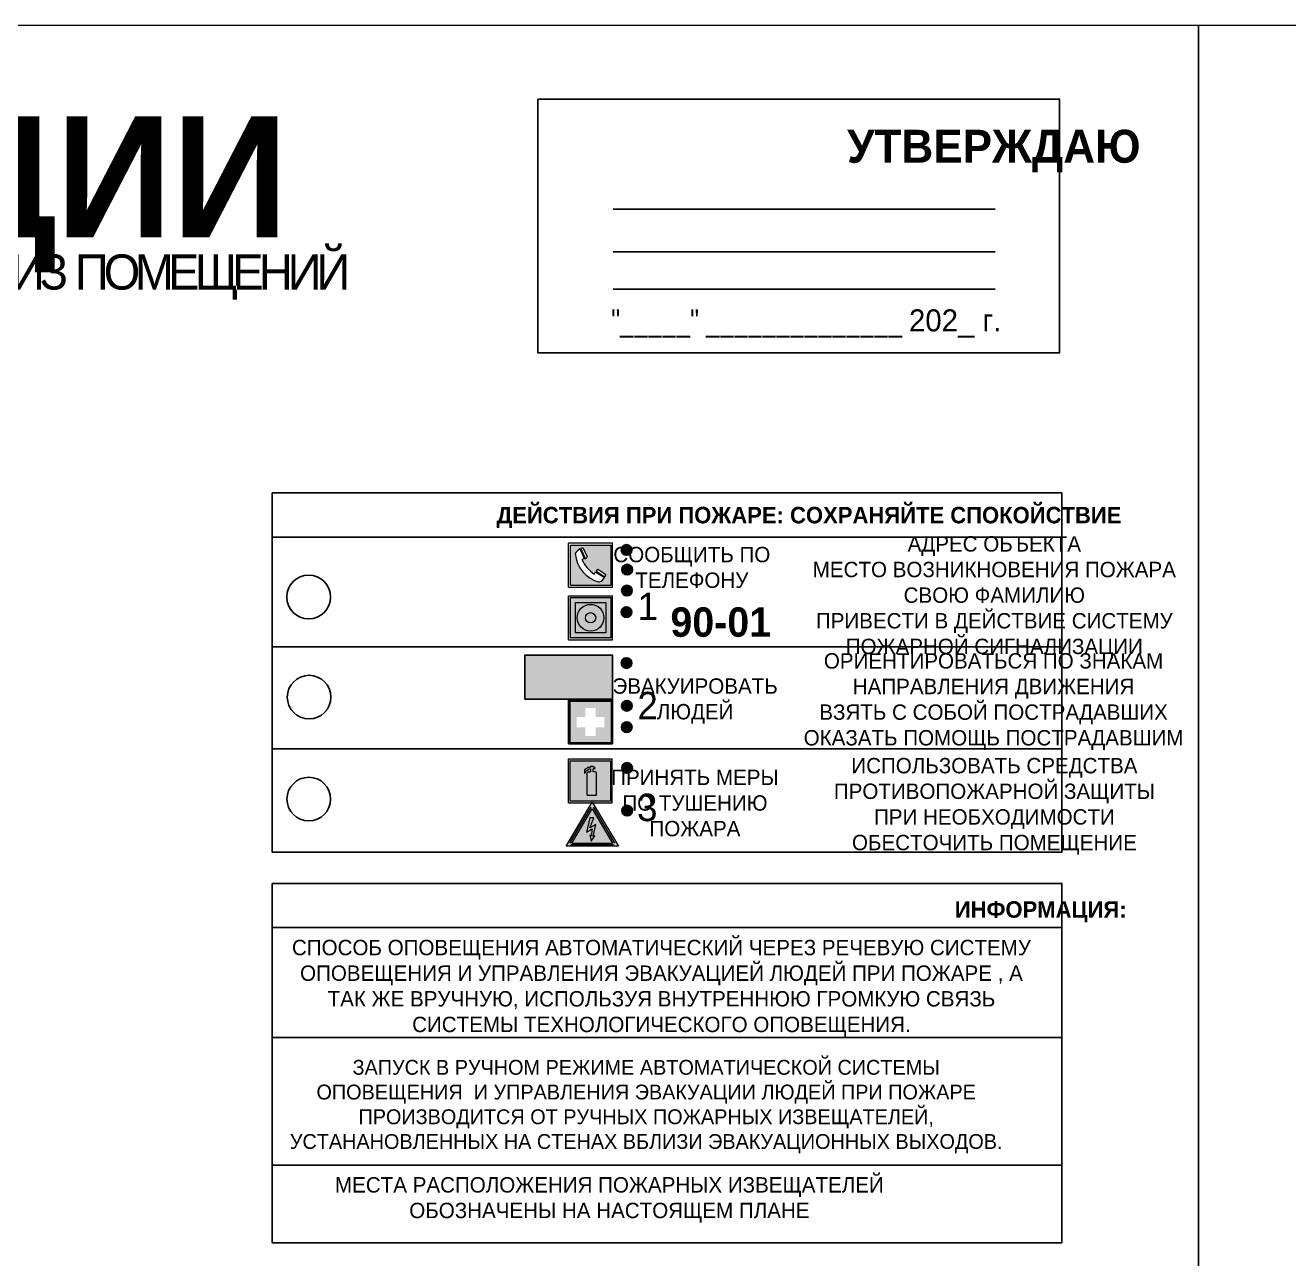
# Model space of a CAD drawing. Header units: millimetres. Extents: x 13810 to 67229, y 12374 to 21950.
# Drawn here: x 40125.1 to 40355.2, y 15509.8 to 15734.5 of the extents above; entities that cross this region are included whole.
import ezdxf

# ---------------------------------------------------------------- set-up
doc = ezdxf.new("R2010")
doc.units = ezdxf.units.MM
doc.styles.add('обычный', font='arial.ttf')

# ---------------------------------------------------------------- blocks, each defined once
blk = doc.blocks.new('A$C3E6D3DDE')
at = {"lineweight": 5}
h = blk.add_hatch(color=40, dxfattribs=at)
h.paths.add_polyline_path([(24.1, 1.45), (16.46, -11.35), (31.74, -11.35)])
h.paths.add_polyline_path([(24.09, -0.46), (30.03, -10.41), (18.14, -10.41)], flags=16)
h.paths.add_polyline_path([(24.54, -3.08), (23.41, -6.02), (25.13, -5.01), (24.33, -8.5), (24.82, -8.27), (23.79, -9.86), (23.4, -8.04), (23.8, -8.43), (24.04, -6.29), (22.39, -7.25), (23.44, -3.08)], flags=0)
h = blk.add_hatch(color=256, dxfattribs=at)
h.paths.add_polyline_path([(24.37, 0.03, 0.567511), (23.82, 0.03), (17.59, -10.4, 0.582454), (17.86, -10.88), (30.32, -10.88, 0.582149), (30.6, -10.4)])
h.paths.add_polyline_path([(24.09, -0.46), (18.14, -10.41), (30.03, -10.41)], flags=16)
h.paths.add_polyline_path([(24.54, -3.08), (23.41, -6.02), (25.13, -5.01), (24.33, -8.5), (24.82, -8.27), (23.79, -9.86), (23.4, -8.04), (23.8, -8.43), (24.04, -6.29), (22.39, -7.25), (23.44, -3.08)], flags=0)
h = blk.add_hatch(color=40, dxfattribs=at)
h.paths.add_polyline_path([(24.09, -0.46), (18.14, -10.41), (30.03, -10.41)])
h.paths.add_polyline_path([(24.82, -8.27), (23.79, -9.86), (23.4, -8.04), (23.8, -8.43), (24.04, -6.29), (22.39, -7.25), (23.44, -3.08), (24.54, -3.08), (23.41, -6.02), (25.13, -5.01), (24.33, -8.5)], flags=16)
at = {"color": 40, "lineweight": 5}
for p, q in [((16.46, -11.35), (24.1, 1.45)), ((24.1, 1.45), (31.74, -11.35))]:
    blk.add_line(p, q, dxfattribs=at)
at = {"lineweight": 5}
for p, q in [((17.59, -10.4), (23.82, 0.03)), ((24.37, 0.03), (30.6, -10.4)), ((18.14, -10.41), (24.09, -0.46)), ((23.44, -3.08), (22.39, -7.25)), ((23.41, -6.02), (24.54, -3.08)), ((24.54, -3.08), (23.44, -3.08)), ((24.09, -0.46), (30.03, -10.41)), ((22.39, -7.25), (24.04, -6.29)), ((25.13, -5.01), (23.41, -6.02)), ((24.04, -6.29), (23.8, -8.43)), ((24.33, -8.5), (25.13, -5.01)), ((17.86, -10.88), (30.32, -10.88)), ((18.14, -10.41), (30.03, -10.41)), ((23.8, -8.43), (23.4, -8.04)), ((23.4, -8.04), (23.79, -9.86)), ((23.79, -9.86), (24.82, -8.27)), ((24.82, -8.27), (24.33, -8.5))]:
    blk.add_line(p, q, dxfattribs=at)
at = {"color": 50, "lineweight": 5}
blk.add_line((31.74, -11.35), (16.46, -11.35), dxfattribs=at)
blk = doc.blocks.new('A$C456E1F9C')
at = {"lineweight": 5}
h = blk.add_hatch(color=242, dxfattribs=at)
h.paths.add_polyline_path([(0.51, -1.47), (0.51, -13.26), (12.29, -13.26), (12.29, -1.47)])
h.paths.add_polyline_path([(5.42, -4.95, -0.254479), (4.78, -5.4), (3.52, -2.53, -0.209735), (4.23, -2.4)], flags=16)
h.paths.add_polyline_path([(8.53, -8.6), (10.87, -10.17), (10.54, -10.76), (8.03, -9.13, -0.192251)], flags=16)
h.paths.add_polyline_path([(4.61, -5.49, 0.005518), (3.87, -5.72, 0.128647), (7.49, -10.01, 0.00809), (7.83, -9.33), (10.47, -10.97, -0.16736), (8.99, -12.25, -0.327862), (1.95, -3.95, -0.166952), (3.36, -2.62)], flags=16)
at = {"color": 242, "lineweight": 5}
for p, q in [((0, -13.77), (0, -0.97)), ((12.8, -0.97), (0, -0.97)), ((4.61, -5.49), (3.36, -2.62)), ((3.52, -2.53), (4.78, -5.4)), ((4.23, -2.4), (5.42, -4.95)), ((12.8, -13.77), (12.8, -0.97)), ((7.83, -9.33), (10.47, -10.97)), ((8.03, -9.13), (10.54, -10.76)), ((10.81, -10.12), (8.53, -8.6)), ((10.54, -10.76), (10.8, -10.3)), ((10.8, -10.3), (10.81, -10.12)), ((0, -13.77), (12.8, -13.77))]:
    blk.add_line(p, q, dxfattribs=at)
blk.add_lwpolyline([(0.51, -1.47), (12.29, -1.47), (12.29, -13.26), (0.51, -13.26)], close=True, dxfattribs=at)
for centre, radius, start, end in [((4.59, -5.34), 2.99, 114.2845, 152.1974), ((4.02, -3.27), 0.891, 76.3284, 123.7092), ((11.12, -3.31), 9.19, 183.9915, 256.6009), ((14.98, -39.1), 35.17, 107.1487, 108.4135), ((13.86, -0.94), 11.08, 205.5536, 234.8762), ((4.68, -4.59), 0.824, 276.9621, 334.0723), ((-13.31, 0.8), 23.44, 332.5487, 334.4027), ((8.94, -9.5), 0.989, 114.4092, 157.9388), ((7.87, -9.46), 3, 291.9291, 329.9329)]:
    blk.add_arc(centre, radius, start, end, dxfattribs=at)
blk = doc.blocks.new('A$C54414219')
at = {"true_color": 0xffffff}
h = blk.add_hatch(color=7, dxfattribs=at)
h.paths.add_polyline_path([(2.39, -9.45), (2.39, -18.3), (11.23, -18.3), (11.23, -9.45)], flags=0)
h.paths.add_polyline_path([(10.71, -13.87, -1), (2.92, -13.87, -1)], flags=0)
h.paths.add_polyline_path([(8.3, -13.87, -1), (5.33, -13.87, -1)], flags=0)
h.paths.add_polyline_path([(0.41, -7.47), (0.41, -20.27), (13.21, -20.27), (13.21, -7.47)])
h.paths.add_polyline_path([(0.92, -19.77), (12.71, -19.77), (12.71, -7.98), (0.92, -7.98)], flags=16)
h.paths.add_polyline_path([(11.23, -9.45), (11.23, -18.3), (2.39, -18.3), (2.39, -9.45)], flags=0)
at = {"lineweight": 5}
h = blk.add_hatch(color=242, dxfattribs=at)
h.paths.add_polyline_path([(12.71, -7.98), (0.92, -7.98), (0.92, -19.77), (12.71, -19.77)])
h.paths.add_polyline_path([(11.23, -18.3), (2.39, -18.3), (2.39, -9.45), (11.23, -9.45)], flags=16)
h.paths.add_polyline_path([(10.71, -13.87, -1), (2.92, -13.87, -1)], flags=0)
h.paths.add_polyline_path([(8.3, -13.87, -1), (5.33, -13.87, -1)], flags=0)
at = {"true_color": 0xffffff}
h = blk.add_hatch(color=7, dxfattribs=at)
h.paths.add_polyline_path([(2.39, -9.45), (2.39, -18.3), (11.23, -18.3), (11.23, -9.45)])
h.paths.add_polyline_path([(10.71, -13.87, -1), (2.92, -13.87, -1)], flags=16)
h.paths.add_polyline_path([(8.3, -13.87, -1), (5.33, -13.87, -1)], flags=0)
at = {"lineweight": 5}
h = blk.add_hatch(color=242, dxfattribs=at)
h.paths.add_polyline_path([(2.92, -13.87, 1), (10.71, -13.87, 1)])
h.paths.add_polyline_path([(8.3, -13.87, -1), (5.33, -13.87, -1)], flags=16)
at = {"color": 242, "lineweight": 5}
for p, q in [((0.41, -20.27), (0.41, -7.47)), ((0.41, -7.47), (13.21, -7.47)), ((0.41, -7.47), (13.21, -7.47)), ((13.21, -20.27), (13.21, -7.47)), ((0.41, -20.27), (13.21, -20.27))]:
    blk.add_line(p, q, dxfattribs=at)
for points in [[(0.92, -7.98), (12.71, -7.98), (12.71, -19.77), (0.92, -19.77)], [(2.39, -9.45), (11.23, -9.45), (11.23, -18.3), (2.39, -18.3)]]:
    blk.add_lwpolyline(points, close=True, dxfattribs=at)
for radius in [3.89, 1.49]:
    blk.add_circle((6.81, -13.87), radius, dxfattribs=at)
blk = doc.blocks.new('A$C32E8229D')
at = {"true_color": 0xffffff}
blk.add_hatch(color=7, dxfattribs=at).paths.add_polyline_path([(0, 0), (0, -8), (16, -8), (16, 0)])
h = blk.add_hatch(color=126)
h.paths.add_polyline_path([(0.2, -0.2), (15.8, -0.2), (15.8, -7.8), (0.2, -7.8)])
h.paths.add_polyline_path([(13.49, -2.05), (12.08, -2.05), (11.37, -2.63, 0.162397), (11.29, -2.84), (11.29, -3.63), (10.35, -3.63), (10.35, -4.05), (11.68, -4.05), (11.68, -3.48), (12.26, -4.28), (11.29, -5.1), (11.29, -6.78), (11.85, -6.78), (11.85, -5.44), (12.8, -4.64), (12.8, -5.94), (14.46, -5.94), (14.46, -5.39), (13.45, -5.39), (13.45, -3.97), (12.46, -2.59), (13.15, -2.59), (13.69, -3.34), (14.18, -3)], flags=16)
h.paths.add_polyline_path([(10.74, -1.82, 1), (11.8, -1.82, 1)], flags=16)
h.paths.add_polyline_path([(9.39, -3.59), (5.99, -3.59), (6.56, -3.03), (5.91, -3.03), (5.1, -3.83), (5.91, -4.64), (6.56, -4.64), (5.99, -4.09), (9.39, -4.09)], flags=16)
h.paths.add_polyline_path([(4.29, -1.08), (1.72, -1.08), (1.72, -6.6), (4.29, -6.6)], flags=16)
at = {"color": 126}
blk.add_lwpolyline([(16, -8), (0, -8), (0, 0), (16, 0)], close=True, dxfattribs=at)
blk = doc.blocks.new('A$C18900ED3')
h = blk.add_hatch(color=126)
h.paths.add_polyline_path([(-0.18, -0.18), (-7.02, -0.18), (-7.02, -7.02), (-0.18, -7.02)])
h.paths.add_polyline_path([(-5.89, -4.46), (-5.89, -2.77), (-4.46, -2.77), (-4.46, -1.31), (-2.77, -1.31), (-2.77, -2.77), (-1.33, -2.77), (-1.33, -4.46), (-2.77, -4.46), (-2.77, -5.89), (-4.46, -5.89), (-4.46, -4.46)], flags=16)
at = {"color": 126}
for p, q in [((-7.2, 0), (-7.2, -7.2)), ((0, 0), (-7.2, 0)), ((0, -7.2), (0, 0)), ((-7.02, -7.02), (-7.02, -0.18)), ((-7.02, -0.18), (-0.18, -0.18)), ((-0.18, -0.18), (-0.18, -7.02)), ((-7.2, -7.2), (0, -7.2)), ((-0.18, -7.02), (-7.02, -7.02))]:
    blk.add_line(p, q, dxfattribs=at)
blk = doc.blocks.new('A$C3AD82952')
at = {"true_color": 0xf5f5ff}
h = blk.add_hatch(color=7, dxfattribs=at)
h.dxf.hatch_style = 1
h.paths.add_polyline_path([(8.21, 8.73, 0.414214), (7.89, 9.05), (7.22, 9.05), (7.22, 9.92), (7.59, 9.92, 1), (7.57, 10.36), (7.22, 10.36), (7.22, 10.6), (6.43, 10.6), (6.43, 10.36), (6.01, 10.36), (4.74, 9.59), (4.74, 8.69), (4.98, 8.73), (4.98, 9.26), (6.12, 9.91), (6.43, 9.91), (6.43, 9.05), (5.76, 9.05, 0.414214), (5.44, 8.73), (5.44, 2.2), (8.21, 2.2)], flags=0)
h.paths.add_polyline_path([(12.8, 12.8), (0, 12.8), (0, 0), (12.8, 0)])
h.paths.add_polyline_path([(0.51, 12.29), (12.29, 12.29), (12.29, 0.51), (0.51, 0.51)], flags=16)
h.paths.add_polyline_path([(4.74, 9.59), (6.01, 10.36), (6.43, 10.36), (6.43, 10.6), (7.22, 10.6), (7.22, 10.36), (7.59, 10.36, -0.94586), (7.59, 9.92), (7.22, 9.92), (7.22, 9.05), (7.89, 9.05, -0.414214), (8.21, 8.73), (8.21, 2.2), (5.44, 2.2), (5.44, 8.73, -0.414214), (5.76, 9.05), (6.43, 9.05), (6.43, 9.91), (6.12, 9.91), (4.98, 9.26), (4.98, 8.73), (4.74, 8.69)], flags=0)
h = blk.add_hatch(color=242)
h.dxf.hatch_style = 1
h.paths.add_polyline_path([(12.29, 12.29), (0.51, 12.29), (0.51, 0.51), (12.29, 0.51)])
h.paths.add_polyline_path([(4.74, 8.69), (4.74, 9.59), (6.01, 10.36), (6.43, 10.36), (6.43, 10.6), (7.22, 10.6), (7.22, 10.36), (7.59, 10.36, -0.94586), (7.59, 9.92), (7.22, 9.92), (7.22, 9.05), (7.89, 9.05, -0.414214), (8.21, 8.73), (8.21, 2.2), (5.44, 2.2), (5.44, 8.73, -0.414214), (5.76, 9.05), (6.43, 9.05), (6.43, 9.91), (6.12, 9.91), (4.98, 9.26), (4.98, 8.73)], flags=16)
h = blk.add_hatch(color=7, dxfattribs=at)
h.dxf.hatch_style = 1
h.paths.add_polyline_path([(8.21, 8.73, 0.414214), (7.89, 9.05), (7.22, 9.05), (7.22, 9.92), (7.59, 9.92, 1), (7.57, 10.36), (7.22, 10.36), (7.22, 10.6), (6.43, 10.6), (6.43, 10.36), (6.01, 10.36), (4.74, 9.59), (4.74, 8.69), (4.98, 8.73), (4.98, 9.26), (6.12, 9.91), (6.43, 9.91), (6.43, 9.05), (5.76, 9.05, 0.414214), (5.44, 8.73), (5.44, 2.2), (8.21, 2.2)])
at = {"color": 242, "lineweight": 5}
for p, q in [((0, 0), (0, 12.8)), ((0, 12.8), (12.8, 12.8)), ((12.8, 0), (12.8, 12.8)), ((6.01, 10.36), (4.74, 9.59)), ((4.74, 9.59), (4.74, 8.69)), ((4.74, 8.69), (4.98, 8.73)), ((4.98, 9.26), (6.12, 9.91)), ((4.98, 8.73), (4.98, 9.26)), ((5.44, 2.2), (5.44, 8.73)), ((5.76, 9.05), (6.43, 9.05)), ((6.01, 10.36), (6.43, 10.36)), ((6.12, 9.91), (6.43, 9.91)), ((7.22, 10.6), (6.43, 10.6)), ((6.43, 10.6), (6.43, 10.36)), ((6.43, 9.91), (6.43, 9.05)), ((7.22, 10.36), (7.22, 10.6)), ((7.59, 10.36), (7.22, 10.36)), ((7.22, 9.05), (7.22, 9.92)), ((7.59, 9.92), (7.22, 9.92)), ((7.89, 9.05), (7.22, 9.05)), ((8.21, 2.2), (8.21, 8.73)), ((0, 0), (12.8, 0)), ((5.44, 2.2), (8.21, 2.2))]:
    blk.add_line(p, q, dxfattribs=at)
blk.add_lwpolyline([(0.51, 12.29), (12.29, 12.29), (12.29, 0.51), (0.51, 0.51)], close=True, dxfattribs=at)
for centre, radius, start, end in [((5.76, 8.73), 0.32, 90, 180), ((7.58, 10.14), 0.223, 273.1875, 86.8125), ((7.89, 8.73), 0.32, 0, 90)]:
    blk.add_arc(centre, radius, start, end, dxfattribs=at)

msp = doc.modelspace()

# ---------------------------------------------------------------- hatches: boundary and pattern name
at = {"lineweight": 0}
h = msp.add_hatch(color=256, dxfattribs=at)
h.dxf.hatch_style = 1
h.paths.add_polyline_path([(40233.65, 15638.91, 1), (40235.58, 15638.91, 1)])
h = msp.add_hatch(color=256, dxfattribs=at)
h.dxf.hatch_style = 1
h.paths.add_polyline_path([(40233.75, 15635.33, 1), (40235.68, 15635.33, 1)])
h = msp.add_hatch(color=256, dxfattribs=at)
h.dxf.hatch_style = 1
h.paths.add_polyline_path([(40233.71, 15631.51, 1), (40235.65, 15631.51, 1)])
h = msp.add_hatch(color=256, dxfattribs=at)
h.dxf.hatch_style = 1
h.paths.add_polyline_path([(40233.63, 15627.59, 1), (40235.56, 15627.59, 1)])
h = msp.add_hatch(color=256, dxfattribs=at)
h.dxf.hatch_style = 1
h.paths.add_polyline_path([(40233.64, 15618.32, 1), (40235.57, 15618.32, 1)])
h = msp.add_hatch(color=256, dxfattribs=at)
h.dxf.hatch_style = 1
h.paths.add_polyline_path([(40233.68, 15610.54, 1), (40235.62, 15610.54, 1)])
h = msp.add_hatch(color=256, dxfattribs=at)
h.dxf.hatch_style = 1
h.paths.add_polyline_path([(40233.68, 15606.64, 1), (40235.61, 15606.64, 1)])
h = msp.add_hatch(color=256, dxfattribs=at)
h.dxf.hatch_style = 1
h.paths.add_polyline_path([(40233.73, 15599.22, 1), (40235.67, 15599.22, 1)])
h = msp.add_hatch(color=256, dxfattribs=at)
h.dxf.hatch_style = 1
h.paths.add_polyline_path([(40233.74, 15591.45, 1), (40235.67, 15591.45, 1)])

# ---------------------------------------------------------------- linework, layer by layer
at = {"color": 126, "lineweight": 0, "true_color": 0x008754}
for points in [[(39738.71, 15734.45), (40338.71, 15734.45), (40338.71, 15339.45), (39738.71, 15339.45)], [(39738.71, 15734.45), (40338.71, 15734.45), (40338.71, 15339.45), (39738.71, 15339.45)], [(39738.71, 15734.45), (40338.71, 15734.45), (40338.71, 15339.45), (39738.71, 15339.45)], [(39738.71, 15734.45), (40338.71, 15734.45), (40338.71, 15339.45), (39738.71, 15339.45)], [(40338.71, 15734.45), (40938.71, 15734.45), (40938.71, 15339.45), (40338.71, 15339.45)], [(40338.71, 15734.45), (40938.71, 15734.45), (40938.71, 15339.45), (40338.71, 15339.45)], [(40338.71, 15734.45), (40938.71, 15734.45), (40938.71, 15339.45), (40338.71, 15339.45)], [(40338.71, 15734.45), (40938.71, 15734.45), (40938.71, 15339.45), (40338.71, 15339.45)]]:
    msp.add_lwpolyline(points, close=True, dxfattribs=at)
for points in [[(40218.43, 15721.02), (40313.43, 15721.02), (40313.43, 15674.82), (40218.43, 15674.82)], [(40170.1, 15641.26), (40313.87, 15641.26), (40313.87, 15649.31), (40170.1, 15649.31)], [(40170.1, 15641.26), (40313.87, 15641.26), (40313.87, 15583.86), (40170.1, 15583.86)]]:
    msp.add_lwpolyline(points, close=True)
for points in [[(40232.18, 15700.97), (40301.71, 15700.97)], [(40232.18, 15693.21), (40301.71, 15693.21)], [(40232.18, 15686.42), (40301.71, 15686.42)], [(40228.52, 15621.27), (40170.1, 15621.27), (40313.87, 15621.27)], [(40228.52, 15602.69), (40170.1, 15602.69), (40313.87, 15602.69)]]:
    msp.add_lwpolyline(points)
at = {"color": 0}
msp.add_lwpolyline([(40170.1, 15578.2), (40313.87, 15578.2), (40313.87, 15512.75), (40170.1, 15512.75)], close=True, dxfattribs=at)
for points in [[(40170.1, 15570.15), (40313.87, 15570.15)], [(40170.1, 15550.16), (40313.87, 15550.16)], [(40170.1, 15526.91), (40313.87, 15526.91)]]:
    msp.add_lwpolyline(points, dxfattribs=at)
for centre, radius in [((40234.61, 15638.91), 0.966), ((40176.73, 15630.34), 3.98), ((40234.72, 15635.33), 0.966), ((40234.68, 15631.51), 0.966), ((40234.6, 15627.59), 0.966), ((40234.61, 15618.32), 0.966), ((40176.82, 15612.11), 3.98), ((40234.65, 15610.54), 0.966), ((40234.64, 15606.64), 0.966), ((40234.7, 15599.22), 0.966), ((40176.76, 15593.54), 3.98), ((40234.71, 15591.45), 0.966)]:
    msp.add_circle(centre, radius)

# ---------------------------------------------------------------- block references
for name, p, xscale, yscale, zscale in [('A$C456E1F9C', (40224.06, 15640.73), 0.625, 0.625, 0.625), ('A$C54414219', (40223.8, 15635.24), 0.625, 0.625, 0.625), ('A$C18900ED3', (40232.06, 15611.59), 1.111111111007631, 1.111111111007631, 1.111111111007631), ('A$C3AD82952', (40224.01, 15592.86), 0.625, 0.625, 0.625), ('A$C3E6D3DDE', (40213.3, 15592.05), 0.625, 0.625, 0.625)]:
    msp.add_blockref(name, p, dxfattribs=dict(xscale=xscale, yscale=yscale, zscale=zscale))
at = {"xscale": -1}
msp.add_blockref('A$C32E8229D', (40232.06, 15619.74), dxfattribs=at)

# ---------------------------------------------------------------- texts
at = {"lineweight": 0, "style": 'обычный'}
for s, insert, char_height, width, attachment_point in [('{\\fProxima Nova Rg|b1|i0|c204|p2;ПЛАН ЭВАКУАЦИИ}', (39895.86, 15717.84), 22, 493.8901, 1), ('\\pi-18,l18,t18;{\\fProxima Nova Rg|b1|i0|c204|p2;УТВЕРЖДАЮ\\H1.1997x; }', (40301.47, 15711.55), 6, 126.6484, 5), ('{\\fArial Narrow|b0|i0|c204|p34;"_____" ______________ \\fProxima Nova Rg|b0|i0|c204|p2;202_ г. }', (40267.33, 15680.14), 4, 78.6503, 5), ('{\\fProxima Nova Rg|b1|i0|c204|p2;ДЕЙСТВИЯ ПРИ ПОЖАРЕ: СОХРАНЯЙТЕ СПОКОЙСТВИЕ\\H1.6644x; }', (40267.82, 15644.82), 3, 175.1736, 5), ('\\pi-8.4,l8.4,t8.4;{\\fProxima Nova Rg|b0|i0|c204|p2;АДРЕС ОБЪЕКТА\\PМЕСТО ВОЗНИКНОВЕНИЯ ПОЖАРА \\PСВОЮ ФАМИЛИЮ\\PПРИВЕСТИ В ДЕЙСТВИЕ СИСТЕМУ \\PПОЖАРНОЙ СИГНАЛИЗАЦИИ}', (40301.56, 15630.28), 2.8, 126.6484, 5), ('{\\fProxima Nova Rg|b0|i0|c204|p2;СООБЩИТЬ ПО \\PТЕЛЕФОНУ}', (40246.49, 15635.72), 2.8, 126.6484, 5), ('{\\fProxima Nova Rg|b0|i0|c204|p2;1\\H1.1667x; }', (40238.47, 15628.63), 5, 126.6484, 5), ('{\\fProxima Nova Rg|b1|i0|c204|p2;\\H1.0714x;90-01\\fProxima Nova Rg|b0|i0|c204|p2;\\H0.93331x; \\H1.3449x; }', (40251.76, 15625.74), 5, 126.6484, 5), ('\\pi-8.4,l8.4,t8.4;{\\fProxima Nova Rg|b0|i0|c204|p2;ОРИЕНТИРОВАТЬСЯ ПО ЗНАКАМ \\PНАПРАВЛЕНИЯ ДВИЖЕНИЯ\\PВЗЯТЬ С СОБОЙ ПОСТРАДАВШИХ\\PОКАЗАТЬ ПОМОЩЬ ПОСТРАДАВШИМ}', (40301.42, 15611.31), 2.8, 126.6484, 5), ('{\\fProxima Nova Rg|b0|i0|c204|p2;ЭВАКУИРОВАТЬ \\PЛЮДЕЙ}', (40247.09, 15611.39), 2.8, 126.6484, 5), ('{\\fProxima Nova Rg|b0|i0|c204|p2;2\\H1.1967x; }', (40238.44, 15610.57), 5, 126.6484, 5), ('\\pi-8.4,l8.4,t8.4;{\\fProxima Nova Rg|b0|i0|c204|p2;ИСПОЛЬЗОВАТЬ СРЕДСТВА \\PПРОТИВОПОЖАРНОЙ ЗАЩИТЫ \\PПРИ НЕОБХОДИМОСТИ \\PОБЕСТОЧИТЬ ПОМЕЩЕНИЕ}', (40301.58, 15592.23), 2.8, 126.6484, 5), ('{\\fProxima Nova Rg|b0|i0|c204|p2;ПРИНЯТЬ МЕРЫ \\PПО ТУШЕНИЮ \\PПОЖАРА}', (40247.06, 15592.82), 2.8, 126.6484, 5), ('{\\fProxima Nova Rg|b0|i0|c204|p2;3\\H1.1967x; }', (40238.38, 15591.99), 5, 126.6484, 5), ('{\\fProxima Nova Rg|b1|i0|c204|p2;ИНФОРМАЦИЯ:\\H1.1997x; }', (40310.01, 15573.01), 3, 175.1736, 5), ('{\\fProxima Nova Rg|b0|i0|c204|p2;СПОСОБ ОПОВЕЩЕНИЯ АВТОМАТИЧЕСКИЙ ЧЕРЕЗ РЕЧЕВУЮ СИСТЕМУ ОПОВЕЩЕНИЯ И УПРАВЛЕНИЯ ЭВАКУАЦИЕЙ ЛЮДЕЙ ПРИ ПОЖАРЕ , А ТАК ЖЕ ВРУЧНУЮ, ИСПОЛЬЗУЯ ВНУТРЕННЮЮ ГРОМКУЮ СВЯЗЬ СИСТЕМЫ ТЕХНОЛОГИЧЕСКОГО ОПОВЕЩЕНИЯ.}', (40240.96, 15559.11), 2.8, 137.0334, 5), ('{\\fProxima Nova Rg|b0|i0|c204|p2;\\P\\pt8.1;ЗАПУСК В РУЧНОМ РЕЖИМЕ АВТОМАТИЧЕСКОЙ СИСТЕМЫ ОПОВЕЩЕНИЯ  И УПРАВЛЕНИЯ ЭВАКУАЦИИ ЛЮДЕЙ ПРИ ПОЖАРЕ ПРОИЗВОДИТСЯ ОТ РУЧНЫХ ПОЖАРНЫХ ИЗВЕЩАТЕЛЕЙ, УСТАНАНОВЛЕННЫХ НА СТЕНАХ ВБЛИЗИ ЭВАКУАЦИОННЫХ ВЫХОДОВ. }', (40238.18, 15539.81), 2.7, 131.4512, 5), ('\\pt8.4;{\\fProxima Nova Rg|b0|i0|c204|p2;\\PМЕСТА РАСПОЛОЖЕНИЯ ПОЖАРНЫХ ИЗВЕЩАТЕЛЕЙ ОБОЗНАЧЕНЫ НА НАСТОЯЩЕМ ПЛАНЕ}', (40231.48, 15522.9), 2.8, 118.5618, 5)]:
    msp.add_mtext(s, dxfattribs=dict(at, insert=insert, char_height=char_height, width=width, attachment_point=attachment_point))
at = {"color": 0, "lineweight": 0, "insert": (40045.9, 15692.9), "char_height": 8, "width": 449.2158, "attachment_point": 5, "style": 'обычный'}
msp.add_mtext('{\\fArial Black|b1|i0|c204|p34;\\H2x;\\T0.85;  \\fArial Narrow|b0|i0|c204|p34;\\H0.8x;\\W0.9;\\P\\fProxima Nova Rg|b0|i0|c204|p2;\\H0.5x;\\W1;\\C256;ПРИ ПОЖАРЕ  ИЛИ ДРУГИХ ЧРЕЗВЫЧАЙНЫХ СИТУАЦИЯХ  ИЗ ПОМЕЩЕНИЙ \\fProxima Nova Rg|b1|i0|c204|p2;\\H1.25x;\\PЦЭН -1 : АБК 5 ЭТАЖ  }', dxfattribs=at)

doc.saveas('drawing.dxf')
